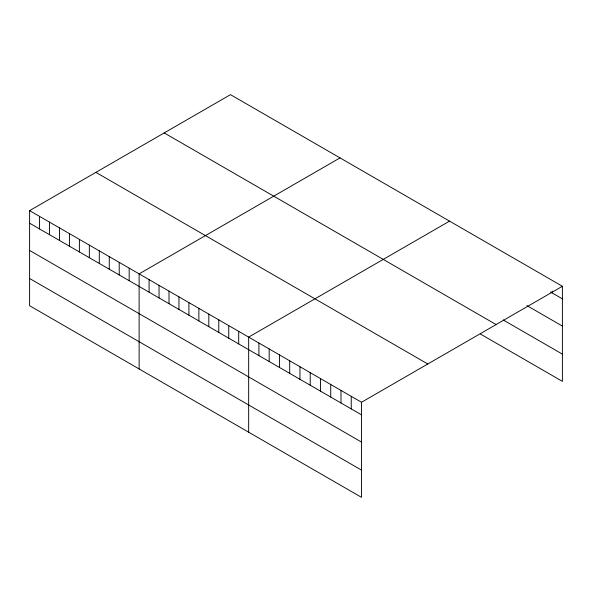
<?xml version="1.0" encoding="UTF-8"?>
<svg xmlns="http://www.w3.org/2000/svg" width="592" height="592" viewBox="0 0 592 592"><rect width="100%" height="100%" fill="white"/><g stroke="black" fill="none" stroke-linecap="round" stroke-linejoin="round"><path stroke-width="0.89" d="M29.6 210.634L361.512 402.264L361.512 497.347L29.6 305.716L29.6 210.634L230.488 94.653L562.4 286.284L562.4 381.366L480.327 333.977M340.023 157.894L139.127 273.874L139.127 368.957M449.55 221.127L248.662 337.107L248.662 432.19M361.512 402.264L562.4 286.284M550.56 292.011L562.4 298.849M526.887 305.576L562.4 326.081M503.215 319.961L562.4 354.134M164.199 132.926L496.103 324.557M95.897 172.361L427.801 363.991M29.6 223.206L361.512 414.829M29.6 250.431L361.512 442.061M29.6 278.492L361.512 470.115M552.144 291.131L552.144 292.922M351.248 396.344L351.248 408.909M340.992 390.417L340.992 402.982M330.736 384.497L330.736 397.062M320.472 378.569L320.472 391.142M310.215 372.649L310.215 385.214M299.959 366.729L299.959 379.294M289.695 360.802L289.695 373.367M279.439 354.882L279.439 367.447M269.175 348.954L269.175 361.527M258.919 343.034L258.919 355.6M238.702 331.365L238.702 343.93M228.749 325.615L228.749 338.18M218.788 319.865L218.788 332.43M208.828 314.115L208.828 326.68M198.875 308.365L198.875 320.931M188.915 302.616L188.915 315.188M178.962 296.866L178.962 309.438M169.001 291.123L169.001 303.689M159.048 285.374L159.048 297.939M149.088 279.624L149.088 292.189M129.174 268.124L129.174 280.689M119.214 262.374L119.214 274.94M109.261 256.625L109.261 269.197M99.301 250.882L99.301 263.447M89.34 245.132L89.34 257.698M79.387 239.383L79.387 251.948M69.427 233.633L69.427 246.198M59.474 227.883L59.474 240.448M49.513 222.133L49.513 234.698M39.56 216.383L39.56 228.956"/></g></svg>
